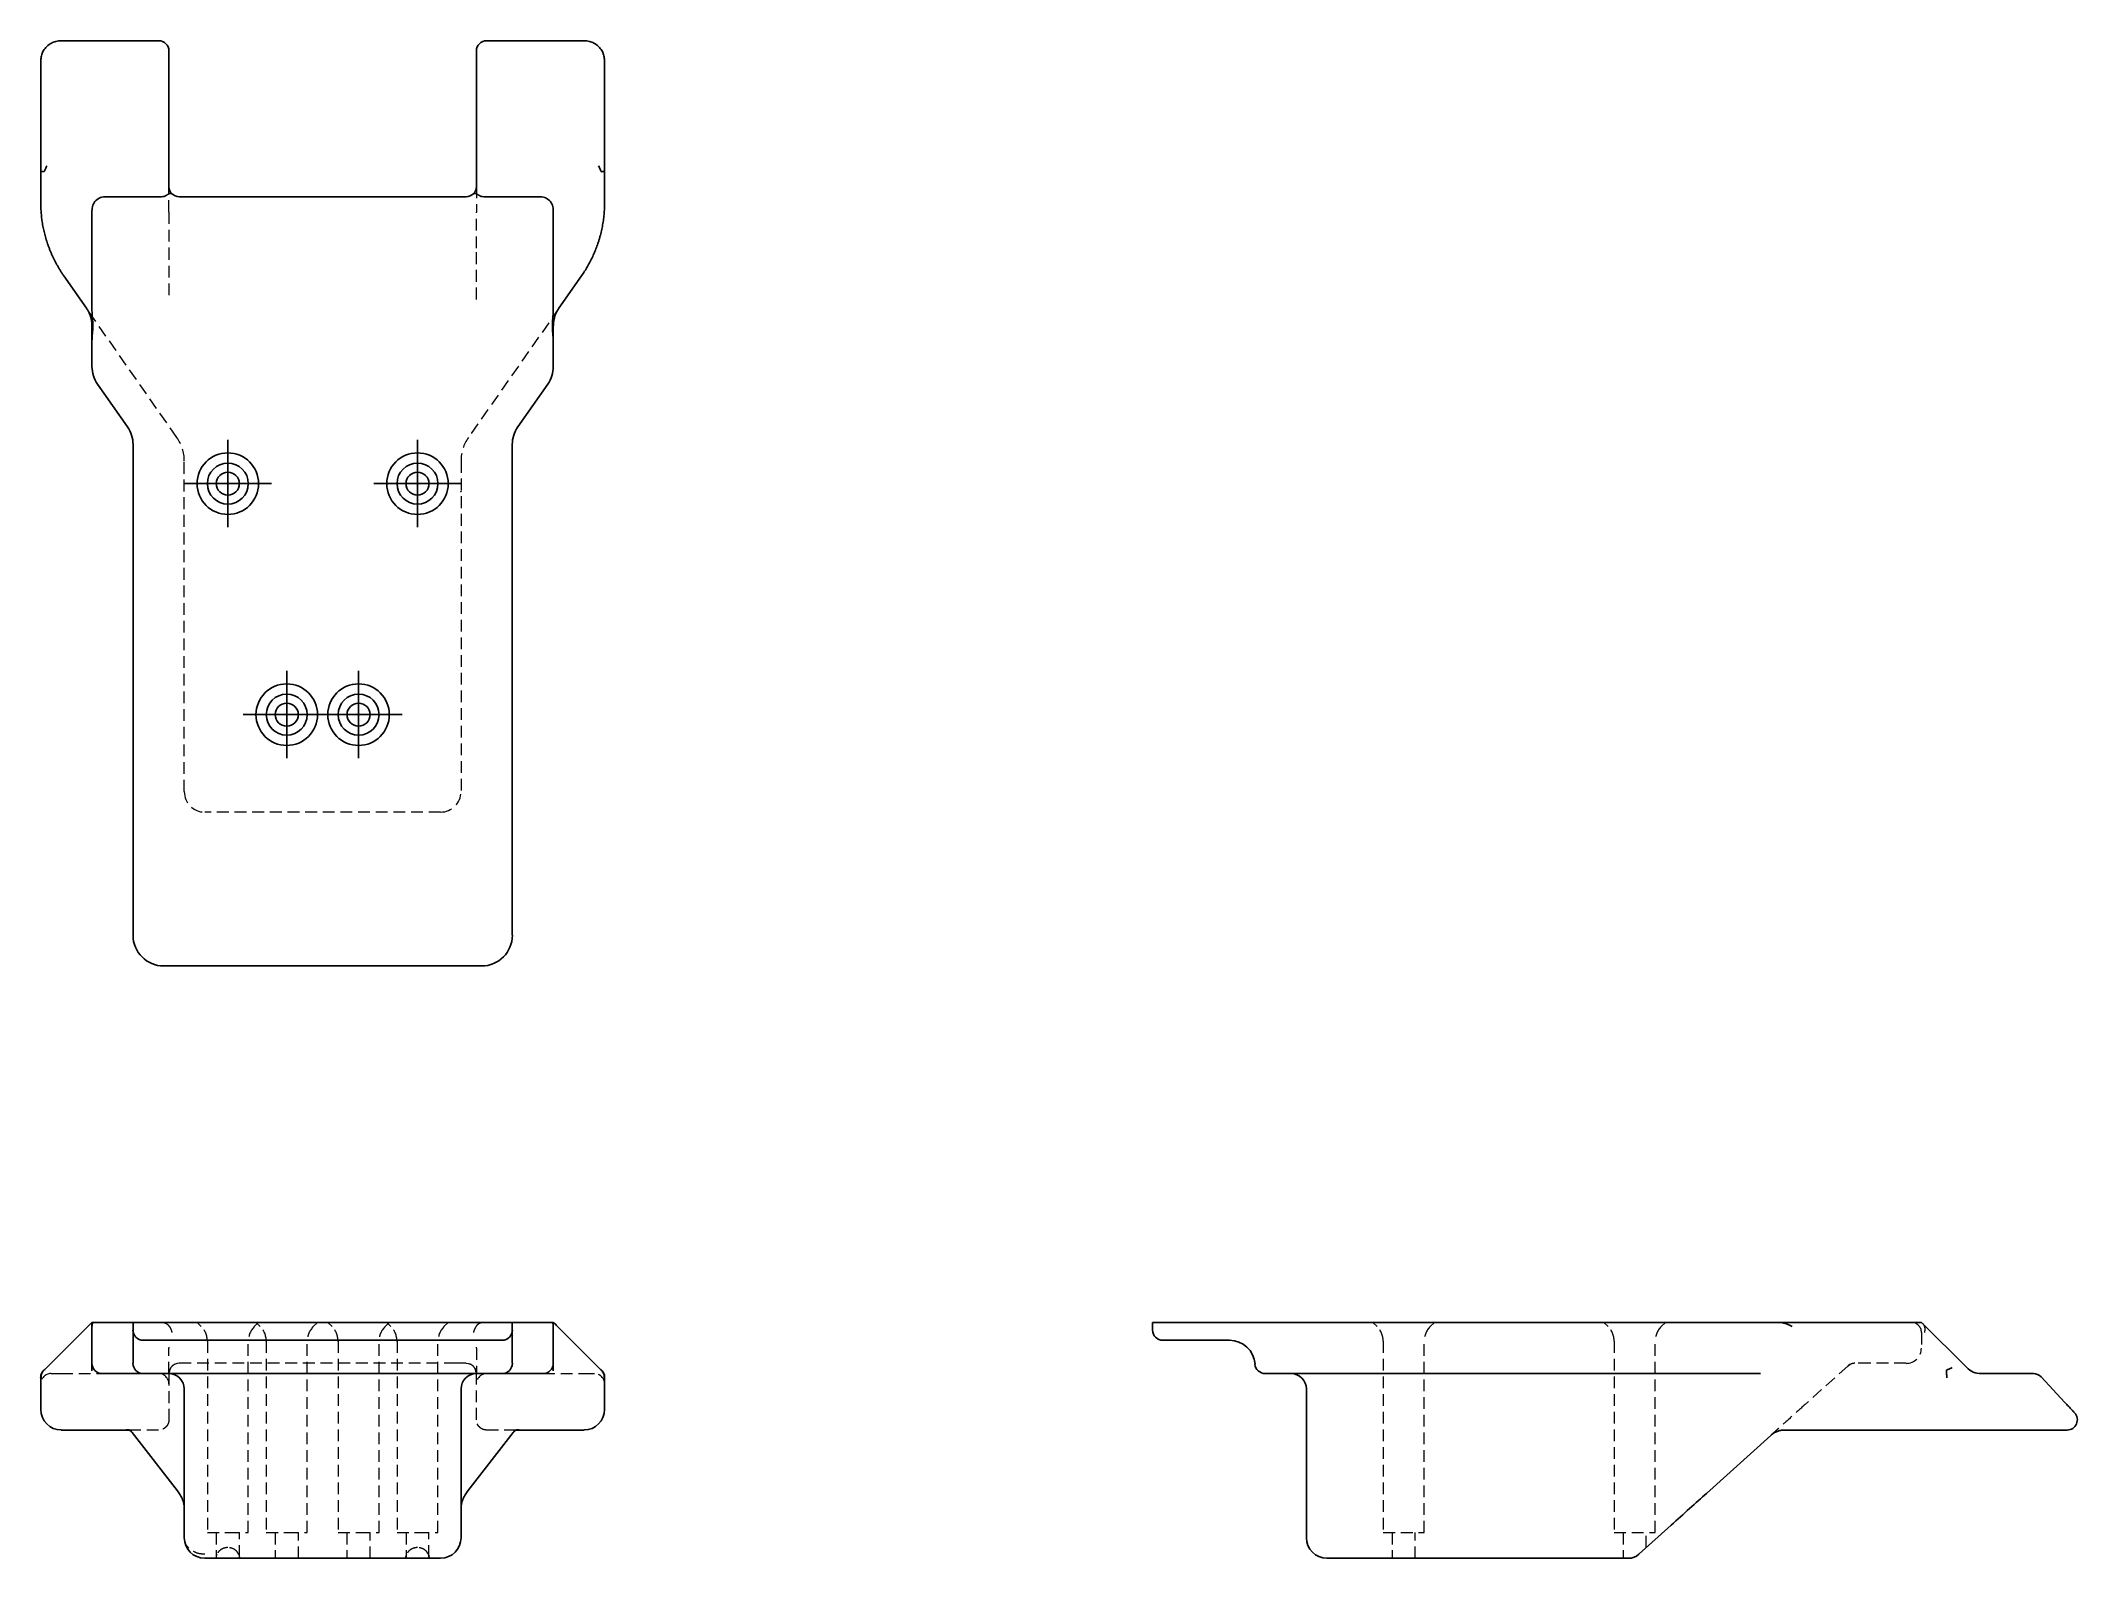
# Model space of a CAD drawing. Header units: millimetres. Extents: x 53 to 273, y 44 to 208.
import ezdxf

# ---------------------------------------------------------------- set-up
doc = ezdxf.new("R2010")
doc.units = ezdxf.units.MM
doc.linetypes.add('HIDDEN', pattern=[1.905, 1.27, -0.635])
doc.layers.add('10', color=7, linetype='Continuous')

# ---------------------------------------------------------------- blocks, each defined once
blk = doc.blocks.new('SW_CENTERMARKSYMBOL_0')
at = {"layer": '10', "color": 0}
for p, q in [((0, 2.5), (0, 4.71)), ((0, 0), (0, 2.5)), ((-2.5, 0), (-4.71, 0)), ((0, 0), (-2.5, 0)), ((0, 0), (0, -2.5)), ((0, 0), (2.5, 0)), ((2.5, 0), (4.71, 0)), ((0, -2.5), (0, -4.71))]:
    blk.add_line(p, q, dxfattribs=at)
blk = doc.blocks.new('SW_CENTERMARKSYMBOL_1')
at = {"layer": '10', "color": 0}
for p, q in [((0, 2.5), (0, 4.71)), ((0, 0), (0, 2.5)), ((-2.5, 0), (-4.71, 0)), ((0, 0), (-2.5, 0)), ((0, 0), (0, -2.5)), ((0, 0), (2.5, 0)), ((2.5, 0), (4.71, 0)), ((0, -2.5), (0, -4.71))]:
    blk.add_line(p, q, dxfattribs=at)
blk = doc.blocks.new('SW_CENTERMARKSYMBOL_2')
at = {"layer": '10', "color": 0}
for p, q in [((0, 2.5), (0, 4.71)), ((0, 0), (0, 2.5)), ((-2.5, 0), (-4.71, 0)), ((0, 0), (-2.5, 0)), ((0, 0), (0, -2.5)), ((0, 0), (2.5, 0)), ((2.5, 0), (4.71, 0)), ((0, -2.5), (0, -4.71))]:
    blk.add_line(p, q, dxfattribs=at)
blk = doc.blocks.new('SW_CENTERMARKSYMBOL_3')
at = {"layer": '10', "color": 0}
for p, q in [((0, 2.5), (0, 4.71)), ((0, 0), (0, 2.5)), ((-2.5, 0), (-4.71, 0)), ((0, 0), (-2.5, 0)), ((0, 0), (0, -2.5)), ((0, 0), (2.5, 0)), ((2.5, 0), (4.71, 0)), ((0, -2.5), (0, -4.71))]:
    blk.add_line(p, q, dxfattribs=at)

msp = doc.modelspace()

# ---------------------------------------------------------------- linework, layer by layer
at = {"color": 7, "linetype": 'Continuous', "lineweight": 25}
for p, q in [((65.73, 207.8), (55.22, 207.8)), ((66.84, 206.7), (66.84, 203.08)), ((100.03, 203.08), (100.03, 206.7)), ((111.65, 207.8), (101.14, 207.8)), ((53.01, 205.66), (53.03, 205.81)), ((53.01, 203.08), (53.01, 205.66)), ((113.84, 205.81), (113.86, 205.66)), ((113.86, 205.66), (113.86, 203.08)), ((53.01, 197.28), (53.01, 203.08)), ((66.84, 203.08), (66.84, 197.43)), ((100.03, 197.43), (100.03, 203.08)), ((113.86, 203.08), (113.86, 197.28)), ((66.84, 197.43), (66.84, 195.09)), ((100.03, 195.09), (100.03, 197.43)), ((53.01, 190.36), (53.01, 193.73)), ((66.84, 195.09), (66.84, 192.09)), ((100.03, 192.09), (100.03, 195.09)), ((113.86, 193.73), (113.86, 190.36)), ((58.54, 189.42), (58.54, 178.71)), ((66.03, 190.98), (60.11, 190.98)), ((67.95, 190.98), (98.93, 190.98)), ((106.77, 190.98), (100.84, 190.98)), ((108.33, 178.71), (108.33, 189.42)), ((57.94, 178.95), (55.51, 182.43)), ((111.36, 182.43), (108.93, 178.95)), ((58.54, 175.39), (58.54, 172.67)), ((108.33, 172.67), (108.33, 175.39)), ((62.37, 166.16), (59.14, 170.76)), ((107.73, 170.76), (104.51, 166.16)), ((62.97, 111.32), (62.97, 164.25)), ((103.9, 164.25), (103.9, 111.32)), ((66.29, 108), (100.59, 108)), ((55.63, 66.65), (58.06, 69.08)), ((58.54, 65.14), (58.54, 69.56)), ((58.54, 69.56), (59.14, 69.56)), ((62.37, 69.56), (59.14, 69.56)), ((62.37, 69.56), (62.97, 69.56)), ((62.97, 68.73), (62.97, 69.56)), ((62.97, 69.56), (66.29, 69.56)), ((62.97, 65.14), (62.97, 68.73)), ((66.29, 69.56), (100.59, 69.56)), ((100.59, 69.56), (103.9, 69.56)), ((103.9, 69.56), (103.9, 68.73)), ((103.9, 69.56), (104.51, 69.56)), ((103.9, 68.73), (103.9, 65.14)), ((107.73, 69.56), (104.51, 69.56)), ((107.73, 69.56), (108.33, 69.56)), ((108.33, 69.56), (108.33, 65.14)), ((108.81, 69.08), (111.24, 66.65)), ((173, 68.73), (173, 69.56)), ((173, 69.56), (176.32, 69.56)), ((229.25, 69.56), (176.32, 69.56)), ((229.25, 69.56), (231.16, 69.56)), ((235.76, 69.56), (231.16, 69.56)), ((235.76, 69.56), (237.67, 69.56)), ((237.67, 69.56), (240.39, 69.56)), ((243.71, 69.56), (254.42, 69.56)), ((255.98, 69.56), (260.87, 64.68)), ((66.29, 67.62), (64.07, 67.62)), ((100.59, 67.62), (66.29, 67.62)), ((102.8, 67.62), (100.59, 67.62)), ((176.32, 67.62), (174.11, 67.62)), ((181.3, 67.62), (176.32, 67.62)), ((60.05, 64.03), (59.65, 64.03)), ((63.27, 64.03), (60.05, 64.03)), ((64.07, 64.03), (63.27, 64.03)), ((102.8, 64.03), (64.07, 64.03)), ((103.6, 64.03), (102.8, 64.03)), ((106.82, 64.03), (103.6, 64.03)), ((107.22, 64.03), (106.82, 64.03)), ((229.25, 64.03), (185.16, 64.03)), ((231.79, 64.03), (229.25, 64.03)), ((236.4, 64.03), (231.79, 64.03)), ((237.67, 64.03), (236.4, 64.03)), ((238.62, 64.03), (237.67, 64.03)), ((262.28, 64.03), (268.08, 64.03)), ((53.01, 60.16), (53.01, 63.57)), ((68.5, 46.33), (68.5, 62.37)), ((98.37, 62.37), (98.37, 46.33)), ((113.86, 60.16), (113.86, 63.57)), ((189.6, 46.33), (189.6, 62.37)), ((268.89, 63.68), (271.47, 60.91)), ((57.32, 57.94), (55.22, 57.94)), ((62.56, 57.94), (57.32, 57.94)), ((62.89, 57.66), (67.76, 51.39)), ((99.11, 51.39), (103.98, 57.66)), ((109.55, 57.94), (104.31, 57.94)), ((111.65, 57.94), (109.55, 57.94)), ((239.73, 57.37), (232.77, 51.1)), ((248.7, 57.94), (241.21, 57.94)), ((255.36, 57.94), (248.7, 57.94)), ((271.7, 57.94), (255.36, 57.94)), ((228.96, 47.68), (225.48, 44.54)), ((96.16, 44.11), (70.71, 44.11)), ((224.37, 44.11), (191.81, 44.11))]:
    msp.add_line(p, q, dxfattribs=at)
at = {"color": 7, "linetype": 'HIDDEN', "lineweight": 18}
for p, q in [((66.84, 189.32), (66.84, 192.09)), ((100.03, 192.09), (100.03, 189.32)), ((66.84, 189.32), (66.84, 185.43)), ((100.03, 185.43), (100.03, 189.32)), ((66.84, 185.43), (66.84, 179.9)), ((100.03, 179.9), (100.03, 185.43)), ((67.7, 165.02), (57.94, 178.95)), ((108.93, 178.95), (99.17, 165.02)), ((68.5, 126.81), (68.5, 162.48)), ((98.37, 162.48), (98.37, 126.81)), ((96.16, 124.6), (70.71, 124.6)), ((69.88, 69.56), (70.34, 69.1)), ((76.06, 69.1), (76.52, 69.56)), ((76.24, 69.56), (76.7, 69.1)), ((82.42, 69.1), (82.88, 69.56)), ((83.99, 69.56), (84.45, 69.1)), ((90.17, 69.1), (90.63, 69.56)), ((90.35, 69.56), (90.81, 69.1)), ((96.53, 69.1), (96.99, 69.56)), ((196.79, 69.56), (197.25, 69.1)), ((202.97, 69.1), (203.43, 69.56)), ((221.71, 69.56), (222.17, 69.1)), ((227.89, 69.1), (228.35, 69.56)), ((255.98, 68.45), (255.98, 66.79)), ((66.84, 66.89), (66.84, 66.79)), ((66.84, 64.03), (66.84, 66.79)), ((70.99, 67.54), (70.99, 46.88)), ((75.41, 46.88), (75.41, 67.54)), ((77.35, 67.54), (77.35, 46.88)), ((81.78, 46.88), (81.78, 67.54)), ((85.1, 67.54), (85.1, 46.88)), ((89.52, 46.88), (89.52, 67.54)), ((91.46, 67.54), (91.46, 46.88)), ((95.88, 46.88), (95.88, 67.54)), ((100.03, 66.79), (100.03, 66.89)), ((100.03, 66.79), (100.03, 64.03)), ((197.9, 67.54), (197.9, 46.88)), ((202.32, 46.88), (202.32, 67.54)), ((222.82, 67.54), (222.82, 46.88)), ((227.25, 46.88), (227.25, 67.54)), ((55.22, 64.03), (59.65, 64.03)), ((66.84, 64.03), (66.84, 59.05)), ((97.82, 65.14), (69.05, 65.14)), ((100.03, 59.05), (100.03, 64.03)), ((107.22, 64.03), (111.65, 64.03)), ((248.04, 64.85), (243.42, 60.69)), ((254.32, 65.14), (250.43, 65.14)), ((65.73, 57.94), (62.56, 57.94)), ((104.31, 57.94), (101.14, 57.94)), ((70.99, 46.88), (73.2, 46.88)), ((71.96, 46.88), (71.96, 44.25)), ((73.2, 46.88), (75.41, 46.88)), ((74.45, 44.26), (74.45, 46.88)), ((77.35, 46.88), (79.56, 46.88)), ((78.32, 46.88), (78.32, 44.11)), ((79.56, 46.88), (81.78, 46.88)), ((80.81, 44.11), (80.81, 46.88)), ((85.1, 46.88), (87.31, 46.88)), ((86.06, 46.88), (86.06, 44.11)), ((87.31, 46.88), (89.52, 46.88)), ((88.55, 44.11), (88.55, 46.88)), ((91.46, 46.88), (93.67, 46.88)), ((92.43, 46.88), (92.43, 44.25)), ((93.67, 46.88), (95.88, 46.88)), ((94.91, 44.26), (94.91, 46.88)), ((197.9, 46.88), (202.32, 46.88)), ((198.86, 46.88), (198.86, 44.11)), ((201.35, 44.11), (201.35, 46.88)), ((222.82, 46.88), (227.25, 46.88)), ((223.79, 46.88), (223.79, 44.11)), ((226.28, 45.26), (226.28, 46.88))]:
    msp.add_line(p, q, dxfattribs=at)
at = {"color": 7, "linetype": 'HIDDEN', "lineweight": 18, "flags": 128}
for points in [[(67.95, 65.14), (67.73, 65.11), (67.53, 65.06)], [(98.93, 65.14), (99.14, 65.11), (99.34, 65.06)]]:
    msp.add_lwpolyline(points, dxfattribs=at)
at = {"color": 7, "linetype": 'Continuous', "lineweight": 25}
for centre, radius in [((73.2, 160.03), 3.32), ((93.67, 160.03), 3.32), ((73.2, 160.03), 2.21), ((73.2, 160.03), 1.24), ((93.67, 160.03), 2.21), ((93.67, 160.03), 1.24), ((79.56, 135.11), 3.32), ((79.56, 135.11), 2.21), ((79.56, 135.11), 1.24), ((87.31, 135.11), 3.32), ((87.31, 135.11), 2.21), ((87.31, 135.11), 1.24)]:
    msp.add_circle(centre, radius, dxfattribs=at)
for centre, radius, start, end in [((65.73, 206.7), 1.11, 0, 90), ((101.14, 206.7), 1.11, 90, 180), ((67.95, 192.09), 1.11, 225, 270), ((98.93, 192.09), 1.11, 270, 315), ((61.86, 172.67), 3.32, 180, 215), ((105.01, 172.67), 3.32, 325, 0), ((59.65, 164.25), 3.32, 0, 35), ((107.22, 164.25), 3.32, 145, 180), ((66.29, 111.32), 3.32, 180, 270), ((100.59, 111.32), 3.32, 270, 0), ((64.07, 68.73), 1.11, 180, 270), ((102.8, 68.73), 1.11, 270, 0), ((174.11, 68.73), 1.11, 180, 270), ((181.3, 64.86), 2.77, 4.096, 90), ((54.11, 63.57), 1.11, 166.0638, 180), ((54.11, 63.57), 1.11, 135, 152.4843), ((59.65, 65.14), 1.11, 180, 270), ((64.07, 65.14), 1.11, 180, 270), ((66.84, 62.37), 1.66, 0, 90), ((100.03, 62.37), 1.66, 90, 180), ((102.8, 65.14), 1.11, 270, 0), ((107.22, 65.14), 1.11, 270, 0), ((112.76, 63.57), 1.11, 27.5157, 45), ((112.76, 63.57), 1.11, 0, 13.9362), ((185.16, 65.14), 1.11, 184.096, 270), ((187.94, 62.37), 1.66, 0, 90), ((262.43, 66.24), 2.21, 225, 270), ((268.08, 62.92), 1.11, 43, 90), ((55.22, 60.16), 2.21, 180, 270), ((111.65, 60.16), 2.21, 270, 0), ((271.7, 59.05), 1.11, 270, 43), ((70.71, 46.33), 2.21, 180, 270), ((96.16, 46.33), 2.21, 270, 0), ((191.81, 46.33), 2.21, 180, 270), ((224.37, 45.77), 1.66, 270, 312)]:
    msp.add_arc(centre, radius, start, end, dxfattribs=at)
at = {"color": 7, "linetype": 'HIDDEN', "lineweight": 18}
for centre, radius, start, end in [((64.07, 162.48), 4.43, 0, 35), ((102.8, 162.48), 4.43, 145, 180), ((70.71, 126.81), 2.21, 180, 270), ((96.16, 126.81), 2.21, 270, 0), ((59.65, 69.1), 1.11, 155.5302, 180), ((68.78, 67.54), 2.21, 0, 45), ((77.63, 67.54), 2.21, 135, 180), ((75.14, 67.54), 2.21, 0, 45), ((83.99, 67.54), 2.21, 135, 180), ((82.88, 67.54), 2.21, 0, 45), ((91.73, 67.54), 2.21, 135, 180), ((89.24, 67.54), 2.21, 0, 45), ((98.1, 67.54), 2.21, 135, 180), ((107.22, 69.1), 1.11, 0, 24.4698), ((195.68, 67.54), 2.21, 0, 45), ((204.53, 67.54), 2.21, 135, 180), ((220.61, 67.54), 2.21, 0, 45), ((229.46, 67.54), 2.21, 135, 180), ((254.88, 68.45), 1.11, 0, 90), ((254.32, 66.79), 1.66, 270, 0), ((54.11, 62.92), 1.11, 90, 180), ((65.73, 62.92), 1.11, 0, 90), ((67.95, 64.03), 1.11, 151.1251, 174.0459), ((98.93, 64.03), 1.11, 0, 28.8749), ((101.14, 62.92), 1.11, 90, 180), ((112.76, 62.92), 1.11, 0, 90), ((248.78, 64.03), 1.11, 116.6401, 132), ((248.78, 64.03), 1.11, 90, 108.763)]:
    msp.add_arc(centre, radius, start, end, dxfattribs=at)
at = {"color": 7, "linetype": 'Continuous', "lineweight": 25}
for points, knots in [([(55.22, 207.8), (55.02, 207.79), (54.66, 207.76), (54.11, 207.54), (53.66, 207.22), (53.3, 206.77), (53.08, 206.28), (53.04, 205.98), (53.03, 205.81)], [0, 0, 0, 0, 0.1653195, 0.3036643, 0.4920278, 0.6660099, 0.8133705, 1, 1, 1, 1]), ([(113.84, 205.81), (113.83, 205.98), (113.79, 206.28), (113.57, 206.77), (113.21, 207.22), (112.76, 207.54), (112.21, 207.76), (111.85, 207.79), (111.65, 207.8)], [0, 0, 0, 0, 0.18663, 0.33399, 0.507972, 0.696336, 0.834681, 1, 1, 1, 1]), ([(53.01, 193.73), (53.01, 193.88), (53.01, 194.03), (53.01, 194.34), (53.01, 194.49), (53.01, 194.8), (53.01, 194.95), (53.01, 195.24), (53.01, 195.38), (53.01, 195.66), (53.01, 195.8), (53.01, 196.09), (53.01, 196.23), (53.01, 196.67), (53.01, 196.97), (53.01, 197.28)], [0, 0, 0, 0, 0.125, 0.125, 0.25, 0.25, 0.375, 0.375, 0.5, 0.5, 0.625, 0.625, 0.75, 0.75, 1, 1, 1, 1]), ([(113.86, 197.28), (113.86, 196.98), (113.86, 196.68), (113.86, 196.24), (113.86, 196.1), (113.86, 195.81), (113.86, 195.67), (113.86, 195.39), (113.86, 195.25), (113.86, 194.96), (113.86, 194.81), (113.86, 194.51), (113.86, 194.35), (113.86, 194.04), (113.86, 193.88), (113.86, 193.73)], [0, 0, 0, 0, 0.25, 0.25, 0.375, 0.375, 0.5, 0.5, 0.625, 0.625, 0.75, 0.75, 0.875, 0.875, 1, 1, 1, 1]), ([(53.01, 193.73), (53.01, 193.72), (53.01, 193.72), (53.02, 193.71), (53.04, 193.71), (53.07, 193.7), (53.1, 193.7), (53.16, 193.69), (53.24, 193.69), (53.3, 193.68), (53.33, 193.68)], [0, 0, 0, 0, 0.120966, 0.232238, 0.33294, 0.422448, 0.500345, 0.674835, 0.841785, 1, 1, 1, 1]), ([(53.45, 193.83), (53.44, 193.79), (53.43, 193.76), (53.39, 193.7), (53.36, 193.68), (53.33, 193.68)], [0, 0, 0, 0, 0.5, 0.5, 1, 1, 1, 1]), ([(53.66, 194.3), (53.63, 194.25), (53.58, 194.15), (53.52, 194), (53.47, 193.89), (53.45, 193.83)], [0, 0, 0, 0, 0.327325, 0.660434, 1, 1, 1, 1]), ([(113.42, 193.83), (113.39, 193.91), (113.32, 194.08), (113.25, 194.23), (113.21, 194.3)], [0, 0, 0, 0, 0.506889, 1, 1, 1, 1]), ([(113.54, 193.68), (113.51, 193.68), (113.48, 193.7), (113.45, 193.76), (113.43, 193.79), (113.42, 193.83)], [0, 0, 0, 0, 0.5, 0.5, 1, 1, 1, 1]), ([(113.86, 193.73), (113.86, 193.72), (113.86, 193.72), (113.85, 193.71), (113.82, 193.71), (113.79, 193.7), (113.76, 193.7), (113.72, 193.69), (113.68, 193.69), (113.63, 193.69), (113.59, 193.68), (113.55, 193.68), (113.54, 193.68)], [0, 0, 0, 0, 0.122352, 0.239738, 0.352156, 0.459607, 0.56209, 0.659607, 0.752156, 0.839737, 0.922352, 1, 1, 1, 1]), ([(66.58, 191.13), (66.61, 191.14), (66.66, 191.18), (66.72, 191.22), (66.8, 191.26), (66.88, 191.3), (66.96, 191.33), (67.02, 191.34), (67.08, 191.34), (67.13, 191.33), (67.15, 191.32), (67.16, 191.31)], [0, 0, 0, 0, 0.085421, 0.168689, 0.249545, 0.375166, 0.49954, 0.621992, 0.749732, 0.86438, 1, 1, 1, 1]), ([(66.84, 192.09), (66.84, 192.06), (66.84, 192.01), (66.85, 191.94), (66.86, 191.86), (66.88, 191.77), (66.93, 191.65), (66.99, 191.53), (67.06, 191.41), (67.13, 191.34), (67.16, 191.31)], [0, 0, 0, 0, 0.109206, 0.198276, 0.267208, 0.408036, 0.531365, 0.707719, 0.863853, 1, 1, 1, 1]), ([(99.71, 191.31), (99.73, 191.33), (99.77, 191.37), (99.82, 191.43), (99.87, 191.51), (99.91, 191.58), (99.95, 191.67), (99.99, 191.77), (100.01, 191.87), (100.03, 191.98), (100.03, 192.05), (100.03, 192.09)], [0, 0, 0, 0, 0.079314, 0.165782, 0.259468, 0.360421, 0.468682, 0.591989, 0.732822, 0.843751, 1, 1, 1, 1]), ([(100.29, 191.13), (100.26, 191.14), (100.22, 191.18), (100.15, 191.22), (100.07, 191.26), (99.99, 191.3), (99.92, 191.33), (99.85, 191.34), (99.79, 191.34), (99.74, 191.33), (99.72, 191.32), (99.71, 191.31)], [0, 0, 0, 0, 0.086211, 0.169377, 0.249558, 0.375501, 0.499552, 0.621449, 0.749734, 0.860058, 1, 1, 1, 1]), ([(55.51, 182.43), (55.45, 182.52), (55.32, 182.7), (55.14, 182.98), (54.97, 183.26), (54.8, 183.54), (54.65, 183.83), (54.49, 184.12), (54.35, 184.41), (54.22, 184.7), (54.09, 185), (53.97, 185.3), (53.85, 185.6), (53.75, 185.9), (53.62, 186.29), (53.47, 186.78), (53.33, 187.37), (53.21, 187.96), (53.12, 188.56), (53.06, 189.16), (53.02, 189.76), (53.01, 190.16), (53.01, 190.36)], [0, 0, 0, 0, 0.0423443, 0.0842143, 0.125619, 0.166568, 0.2070714, 0.2471392, 0.286782, 0.3260106, 0.3648365, 0.4032711, 0.4413263, 0.4790146, 0.5163485, 0.5872686, 0.6574117, 0.7268761, 0.7957625, 0.8641746, 0.9322179, 1, 1, 1, 1]), ([(60.11, 190.98), (59.88, 190.98), (59.66, 190.95), (59.27, 190.81), (59.1, 190.7), (58.82, 190.42), (58.71, 190.25), (58.57, 189.86), (58.54, 189.64), (58.54, 189.42)], [0, 0, 0, 0, 0.25, 0.25, 0.5, 0.5, 0.75, 0.75, 1, 1, 1, 1]), ([(66.03, 190.98), (66.13, 190.98), (66.23, 190.99), (66.42, 191.04), (66.51, 191.08), (66.58, 191.13)], [0, 0, 0, 0, 0.5, 0.5, 1, 1, 1, 1]), ([(108.33, 189.42), (108.33, 189.64), (108.3, 189.86), (108.16, 190.25), (108.05, 190.42), (107.77, 190.7), (107.6, 190.81), (107.21, 190.95), (106.99, 190.98), (106.77, 190.98)], [0, 0, 0, 0, 0.25, 0.25, 0.5, 0.5, 0.75, 0.75, 1, 1, 1, 1]), ([(113.86, 190.36), (113.86, 190.25), (113.86, 190.04), (113.85, 189.71), (113.83, 189.39), (113.8, 189.07), (113.77, 188.75), (113.73, 188.42), (113.68, 188.1), (113.62, 187.78), (113.56, 187.46), (113.49, 187.14), (113.41, 186.83), (113.32, 186.51), (113.2, 186.11), (113.04, 185.64), (112.82, 185.08), (112.58, 184.53), (112.31, 183.99), (112.02, 183.46), (111.71, 182.93), (111.48, 182.6), (111.36, 182.43)], [0, 0, 0, 0, 0.036475, 0.073011, 0.109625, 0.146335, 0.183156, 0.220106, 0.257201, 0.294456, 0.331888, 0.369513, 0.407345, 0.445401, 0.483695, 0.553303, 0.624171, 0.696377, 0.769995, 0.845095, 0.921743, 1, 1, 1, 1]), ([(58.54, 177.05), (58.54, 177.1), (58.54, 177.2), (58.53, 177.34), (58.51, 177.48), (58.49, 177.63), (58.46, 177.77), (58.43, 177.91), (58.37, 178.11), (58.27, 178.37), (58.12, 178.68), (58, 178.86), (57.94, 178.95)], [0, 0, 0, 0, 0.064849, 0.130062, 0.195854, 0.262434, 0.330004, 0.398755, 0.468872, 0.633893, 0.810456, 1, 1, 1, 1]), ([(58.54, 178.71), (58.54, 178.44), (58.57, 178.16), (58.62, 177.61), (58.64, 177.33), (58.64, 177.05)], [0, 0, 0, 0, 0.5, 0.5, 1, 1, 1, 1]), ([(108.23, 177.05), (108.23, 177.33), (108.25, 177.61), (108.3, 178.16), (108.33, 178.43), (108.33, 178.71)], [0, 0, 0, 0, 0.5, 0.5, 1, 1, 1, 1]), ([(108.93, 178.95), (108.9, 178.91), (108.85, 178.83), (108.77, 178.71), (108.7, 178.58), (108.64, 178.45), (108.58, 178.32), (108.53, 178.19), (108.47, 178.02), (108.41, 177.81), (108.37, 177.56), (108.34, 177.3), (108.33, 177.13), (108.33, 177.05)], [0, 0, 0, 0, 0.082928, 0.163343, 0.241341, 0.317024, 0.390504, 0.461906, 0.531364, 0.653104, 0.771085, 0.886346, 1, 1, 1, 1]), ([(58.64, 177.05), (58.64, 176.77), (58.62, 176.5), (58.57, 175.94), (58.54, 175.67), (58.54, 175.39)], [0, 0, 0, 0, 0.5, 0.5, 1, 1, 1, 1]), ([(58.54, 175.39), (58.54, 175.45), (58.54, 175.56), (58.54, 175.73), (58.54, 175.91), (58.54, 176.08), (58.54, 176.28), (58.54, 176.52), (58.54, 176.79), (58.54, 176.96), (58.54, 177.05)], [0, 0, 0, 0, 0.0995309, 0.1988377, 0.298217, 0.3979646, 0.4983731, 0.6623644, 0.8291806, 1, 1, 1, 1]), ([(108.33, 175.39), (108.33, 175.67), (108.3, 175.94), (108.25, 176.5), (108.23, 176.77), (108.23, 177.05)], [0, 0, 0, 0, 0.5, 0.5, 1, 1, 1, 1]), ([(108.33, 177.05), (108.33, 177), (108.33, 176.9), (108.33, 176.74), (108.33, 176.58), (108.33, 176.41), (108.33, 176.21), (108.33, 175.97), (108.33, 175.68), (108.33, 175.49), (108.33, 175.39)], [0, 0, 0, 0, 0.1027955, 0.2040193, 0.3039145, 0.4027337, 0.5007384, 0.6679316, 0.8338928, 1, 1, 1, 1]), ([(240.39, 69.56), (240.67, 69.56), (240.94, 69.56), (241.5, 69.56), (241.77, 69.56), (242.05, 69.56)], [0, 0, 0, 0, 0.5, 0.5, 1, 1, 1, 1]), ([(242.05, 69.1), (242, 69.13), (241.9, 69.19), (241.74, 69.27), (241.58, 69.33), (241.41, 69.39), (241.21, 69.46), (240.97, 69.51), (240.68, 69.55), (240.49, 69.56), (240.39, 69.56)], [0, 0, 0, 0, 0.1027955, 0.2040193, 0.3039145, 0.4027337, 0.5007384, 0.6679316, 0.8338928, 1, 1, 1, 1]), ([(242.05, 69.56), (242.33, 69.56), (242.61, 69.56), (243.16, 69.56), (243.43, 69.56), (243.71, 69.56)], [0, 0, 0, 0, 0.5, 0.5, 1, 1, 1, 1]), ([(254.42, 69.56), (254.64, 69.56), (254.86, 69.56), (255.25, 69.56), (255.42, 69.56), (255.7, 69.56), (255.81, 69.56), (255.95, 69.56), (255.98, 69.56), (255.98, 69.56)], [0, 0, 0, 0, 0.25, 0.25, 0.5, 0.5, 0.75, 0.75, 1, 1, 1, 1]), ([(53.33, 64.35), (53.33, 64.35), (53.38, 64.4), (53.58, 64.6), (53.72, 64.75), (54.12, 65.14), (54.36, 65.38), (54.94, 65.96), (55.27, 66.29), (55.63, 66.65)], [0, 0, 0, 0, 0.25, 0.25, 0.5, 0.5, 0.75, 0.75, 1, 1, 1, 1]), ([(111.24, 66.65), (111.6, 66.29), (111.93, 65.96), (112.51, 65.38), (112.75, 65.14), (113.15, 64.75), (113.29, 64.6), (113.49, 64.4), (113.54, 64.35), (113.54, 64.35)], [0, 0, 0, 0, 0.25, 0.25, 0.5, 0.5, 0.75, 0.75, 1, 1, 1, 1]), ([(53.45, 64.49), (53.38, 64.43), (53.25, 64.32), (53.12, 64.1), (53.02, 63.85), (53.01, 63.67), (53.01, 63.59)], [0, 0, 0, 0, 0.246635, 0.499362, 0.752441, 1, 1, 1, 1]), ([(53.2, 64.19), (53.14, 64.09), (53.04, 63.9), (53.04, 63.7), (53.05, 63.61)], [0, 0, 0, 0, 0.495006, 1, 1, 1, 1]), ([(58.54, 64.32), (58.54, 64.57), (58.54, 64.78), (58.54, 65.06), (58.54, 65.14), (58.54, 65.14)], [0, 0, 0, 0, 0.5, 0.5, 1, 1, 1, 1]), ([(108.33, 65.14), (108.33, 65.14), (108.33, 65.06), (108.33, 64.78), (108.33, 64.57), (108.33, 64.32)], [0, 0, 0, 0, 0.5, 0.5, 1, 1, 1, 1]), ([(113.86, 63.59), (113.86, 63.67), (113.85, 63.85), (113.76, 64.1), (113.62, 64.32), (113.49, 64.43), (113.42, 64.49)], [0, 0, 0, 0, 0.247647, 0.500683, 0.753334, 1, 1, 1, 1]), ([(113.82, 63.61), (113.83, 63.7), (113.84, 63.9), (113.73, 64.09), (113.68, 64.19)], [0, 0, 0, 0, 0.504994, 1, 1, 1, 1]), ([(258.68, 64.35), (258.68, 64.38), (258.7, 64.41), (258.76, 64.45), (258.79, 64.46), (258.83, 64.47)], [0, 0, 0, 0, 0.5, 0.5, 1, 1, 1, 1]), ([(258.73, 63.57), (258.72, 63.61), (258.72, 63.68), (258.71, 63.78), (258.71, 63.87), (258.7, 63.96), (258.7, 64.04), (258.69, 64.12), (258.69, 64.19), (258.69, 64.25), (258.68, 64.3), (258.68, 64.34), (258.68, 64.35)], [0, 0, 0, 0, 0.122352, 0.239738, 0.352156, 0.459607, 0.56209, 0.659607, 0.752156, 0.839737, 0.922352, 1, 1, 1, 1]), ([(258.83, 64.47), (258.91, 64.51), (259.08, 64.57), (259.23, 64.64), (259.3, 64.68)], [0, 0, 0, 0, 0.506889, 1, 1, 1, 1]), ([(113.86, 63.57), (113.86, 63.57), (113.86, 63.57), (113.82, 63.61), (113.82, 63.61)], [0, 0, 0, 0, 0.994379, 1, 1, 1, 1]), ([(271.47, 60.91), (271.59, 60.78), (271.73, 60.64), (271.98, 60.37), (272.1, 60.24), (272.3, 60.02), (272.38, 59.94), (272.48, 59.83), (272.5, 59.8), (272.5, 59.8)], [0, 0, 0, 0, 0.25, 0.25, 0.5, 0.5, 0.75, 0.75, 1, 1, 1, 1]), ([(62.23, 57.98), (62.34, 57.98), (62.55, 57.98), (62.73, 57.85), (62.83, 57.73), (62.88, 57.67)], [0, 0, 0, 0, 0.346163, 0.680514, 1, 1, 1, 1]), ([(103.99, 57.67), (104.04, 57.73), (104.14, 57.85), (104.33, 57.98), (104.53, 57.98), (104.64, 57.98)], [0, 0, 0, 0, 0.3194859, 0.6538372, 1, 1, 1, 1]), ([(241.21, 57.94), (241.17, 57.94), (241.09, 57.94), (240.98, 57.93), (240.89, 57.92), (240.77, 57.9), (240.61, 57.86), (240.42, 57.8), (240.23, 57.72), (240.05, 57.62), (239.89, 57.51), (239.78, 57.42), (239.73, 57.37)], [0, 0, 0, 0, 0.081969, 0.152903, 0.212801, 0.261664, 0.400008, 0.521947, 0.65201, 0.770862, 0.889911, 1, 1, 1, 1]), ([(67.76, 51.4), (67.87, 51.24), (68.1, 50.92), (68.35, 50.42), (68.44, 50), (68.49, 49.78)], [0, 0, 0, 0, 0.291438, 0.626596, 1, 1, 1, 1]), ([(98.39, 49.78), (98.43, 50), (98.53, 50.42), (98.77, 50.92), (99, 51.24), (99.11, 51.4)], [0, 0, 0, 0, 0.373404, 0.708562, 1, 1, 1, 1]), ([(232.77, 51.1), (232.22, 50.61), (231.61, 50.06), (230.31, 48.89), (229.63, 48.28), (228.96, 47.68)], [0, 0, 0, 0, 0.5, 0.5, 1, 1, 1, 1])]:
    msp.add_open_spline(points, degree=3, knots=knots, dxfattribs=at)
for points in [[(100.29, 191.13), (100.43, 191.03), (100.64, 190.98), (100.84, 190.98)], [(58.06, 69.08), (58.25, 69.28), (58.42, 69.44), (58.54, 69.56)], [(108.33, 69.56), (108.46, 69.44), (108.62, 69.28), (108.81, 69.08)]]:
    msp.add_open_spline(points, degree=3, dxfattribs=at)
at = {"color": 7, "linetype": 'HIDDEN', "lineweight": 18}
for points, knots in [([(98.32, 159.2), (98.33, 159.2), (98.34, 159.19), (98.36, 159.18), (98.37, 159.17), (98.37, 159.16), (98.37, 159.15)], [0, 0, 0, 0, 0.223417, 0.464557, 0.723418, 1, 1, 1, 1]), ([(66.03, 69.56), (66.13, 69.56), (66.23, 69.55), (66.42, 69.5), (66.51, 69.47), (66.58, 69.42)], [0, 0, 0, 0, 0.5, 0.5, 1, 1, 1, 1]), ([(66.58, 69.42), (66.61, 69.4), (66.66, 69.36), (66.72, 69.3), (66.8, 69.23), (66.88, 69.13), (66.96, 69.01), (67.02, 68.88), (67.08, 68.74), (67.13, 68.6), (67.15, 68.51), (67.16, 68.45)], [0, 0, 0, 0, 0.085421, 0.168689, 0.249545, 0.375166, 0.49954, 0.621992, 0.749732, 0.86438, 1, 1, 1, 1]), ([(100.29, 69.42), (100.26, 69.4), (100.22, 69.36), (100.15, 69.3), (100.07, 69.23), (99.99, 69.13), (99.92, 69.01), (99.85, 68.88), (99.79, 68.75), (99.74, 68.6), (99.72, 68.51), (99.71, 68.45)], [0, 0, 0, 0, 0.086211, 0.169377, 0.249558, 0.375501, 0.499552, 0.621449, 0.749734, 0.860058, 1, 1, 1, 1]), ([(256.13, 69.42), (256.14, 69.4), (256.18, 69.36), (256.22, 69.3), (256.26, 69.23), (256.3, 69.13), (256.33, 69.01), (256.34, 68.88), (256.34, 68.75), (256.33, 68.6), (256.32, 68.51), (256.31, 68.45)], [0, 0, 0, 0, 0.086211, 0.169377, 0.249558, 0.375501, 0.499552, 0.621449, 0.749734, 0.860058, 1, 1, 1, 1]), ([(66.84, 64.03), (66.84, 64.07), (66.84, 64.12), (66.88, 64.17), (66.89, 64.19)], [0, 0, 0, 0, 0.6907, 1, 1, 1, 1]), ([(67.54, 65.06), (67.44, 65.01), (67.25, 64.92), (67.05, 64.69), (66.92, 64.44), (66.89, 64.27), (66.88, 64.19)], [0, 0, 0, 0, 0.270041, 0.532943, 0.778257, 1, 1, 1, 1]), ([(69.05, 65.14), (68.92, 65.14), (68.78, 65.14), (68.51, 65.14), (68.38, 65.14), (68.16, 65.14), (68.08, 65.14), (67.97, 65.14), (67.95, 65.14), (67.95, 65.14)], [0, 0, 0, 0, 0.25, 0.25, 0.5, 0.5, 0.75, 0.75, 1, 1, 1, 1]), ([(98.93, 65.14), (98.93, 65.14), (98.9, 65.14), (98.79, 65.14), (98.71, 65.14), (98.49, 65.14), (98.36, 65.14), (98.09, 65.14), (97.95, 65.14), (97.82, 65.14)], [0, 0, 0, 0, 0.25, 0.25, 0.5, 0.5, 0.75, 0.75, 1, 1, 1, 1]), ([(99.99, 64.19), (99.98, 64.27), (99.95, 64.44), (99.82, 64.69), (99.62, 64.92), (99.43, 65.01), (99.33, 65.06)], [0, 0, 0, 0, 0.221743, 0.467057, 0.729959, 1, 1, 1, 1]), ([(248.04, 64.85), (248.04, 64.85), (248.04, 64.85), (248.08, 64.84), (248.08, 64.83)], [0, 0, 0, 0, 0.955768, 1, 1, 1, 1]), ([(248.58, 65.12), (248.48, 65.09), (248.27, 65.03), (248.15, 64.9), (248.08, 64.84)], [0, 0, 0, 0, 0.479124, 1, 1, 1, 1]), ([(250.43, 65.14), (250.23, 65.14), (250.02, 65.14), (249.62, 65.14), (249.42, 65.14), (249.1, 65.14), (248.97, 65.14), (248.81, 65.14), (248.78, 65.14), (248.78, 65.14)], [0, 0, 0, 0, 0.25, 0.25, 0.5, 0.5, 0.75, 0.75, 1, 1, 1, 1]), ([(243.42, 60.69), (242.98, 60.3), (242.52, 59.88), (241.61, 59.06), (241.17, 58.67), (240.63, 58.19), (240.47, 58.04), (240.2, 57.79), (240.08, 57.69), (239.81, 57.45), (239.73, 57.37), (239.73, 57.37)], [0, 0, 0, 0, 0.25, 0.25, 0.5, 0.5, 0.625, 0.625, 0.75, 0.75, 1, 1, 1, 1]), ([(66.84, 59.05), (66.84, 59.02), (66.84, 58.97), (66.83, 58.91), (66.81, 58.8), (66.78, 58.68), (66.72, 58.54), (66.66, 58.44), (66.59, 58.35), (66.5, 58.25), (66.36, 58.13), (66.19, 58.04), (66.05, 57.99), (65.95, 57.96), (65.84, 57.95), (65.77, 57.94), (65.73, 57.94)], [0, 0, 0, 0, 0.068296, 0.123992, 0.167086, 0.338505, 0.426267, 0.504741, 0.58445, 0.655488, 0.78319, 0.879345, 0.916197, 0.947718, 0.975068, 1, 1, 1, 1]), ([(101.14, 57.94), (101.12, 57.94), (101.09, 57.94), (101.03, 57.95), (100.98, 57.95), (100.93, 57.96), (100.88, 57.97), (100.83, 57.99), (100.78, 58), (100.66, 58.05), (100.51, 58.13), (100.37, 58.25), (100.28, 58.35), (100.21, 58.44), (100.15, 58.54), (100.09, 58.68), (100.06, 58.81), (100.04, 58.94), (100.03, 59.01), (100.03, 59.05)], [0, 0, 0, 0, 0.012336, 0.025005, 0.038284, 0.052411, 0.067584, 0.083966, 0.101684, 0.120839, 0.21697, 0.344649, 0.415668, 0.495365, 0.573818, 0.661568, 0.832952, 0.902299, 1, 1, 1, 1]), ([(70.71, 44.54), (70.43, 44.56), (70, 44.6), (69.55, 44.8), (69.31, 44.94), (69.09, 45.1), (68.92, 45.27), (68.79, 45.43), (68.72, 45.55), (68.64, 45.68), (68.61, 45.78), (68.59, 45.84)], [0, 0, 0, 0, 0.29394, 0.447925, 0.526621, 0.606397, 0.756454, 0.810234, 0.86586, 0.923333, 1, 1, 1, 1]), ([(72.15, 44.11), (72.09, 44.11), (72.05, 44.12), (71.98, 44.15), (71.97, 44.18), (71.95, 44.29), (71.98, 44.4), (72.04, 44.54)], [0, 0, 0, 0, 0.25, 0.25, 0.5, 0.5, 1, 1, 1, 1]), ([(73.2, 45.26), (73.08, 45.26), (72.96, 45.25), (72.72, 45.18), (72.6, 45.13), (72.39, 45), (72.29, 44.92), (72.14, 44.74), (72.08, 44.64), (72.04, 44.54)], [0, 0, 0, 0, 0.25, 0.25, 0.5, 0.5, 0.75, 0.75, 1, 1, 1, 1]), ([(74.36, 44.54), (74.32, 44.64), (74.26, 44.74), (74.11, 44.92), (74.01, 45), (73.8, 45.13), (73.68, 45.18), (73.44, 45.25), (73.32, 45.26), (73.2, 45.26)], [0, 0, 0, 0, 0.25, 0.25, 0.5, 0.5, 0.75, 0.75, 1, 1, 1, 1]), ([(74.36, 44.54), (74.39, 44.47), (74.42, 44.41), (74.44, 44.3), (74.45, 44.25), (74.44, 44.18), (74.42, 44.15), (74.35, 44.12), (74.31, 44.11), (74.25, 44.11)], [0, 0, 0, 0, 0.25, 0.25, 0.5, 0.5, 0.75, 0.75, 1, 1, 1, 1]), ([(92.62, 44.11), (92.56, 44.11), (92.52, 44.12), (92.45, 44.15), (92.44, 44.18), (92.41, 44.29), (92.45, 44.4), (92.51, 44.54)], [0, 0, 0, 0, 0.25, 0.25, 0.5, 0.5, 1, 1, 1, 1]), ([(93.67, 45.26), (93.55, 45.26), (93.43, 45.25), (93.19, 45.18), (93.07, 45.13), (92.86, 45), (92.76, 44.92), (92.61, 44.74), (92.55, 44.64), (92.51, 44.54)], [0, 0, 0, 0, 0.25, 0.25, 0.5, 0.5, 0.75, 0.75, 1, 1, 1, 1]), ([(94.83, 44.54), (94.79, 44.64), (94.73, 44.74), (94.58, 44.92), (94.48, 45), (94.27, 45.13), (94.15, 45.18), (93.91, 45.25), (93.79, 45.26), (93.67, 45.26)], [0, 0, 0, 0, 0.25, 0.25, 0.5, 0.5, 0.75, 0.75, 1, 1, 1, 1]), ([(94.83, 44.54), (94.86, 44.47), (94.89, 44.41), (94.91, 44.3), (94.92, 44.25), (94.91, 44.18), (94.89, 44.15), (94.82, 44.12), (94.78, 44.11), (94.72, 44.11)], [0, 0, 0, 0, 0.25, 0.25, 0.5, 0.5, 0.75, 0.75, 1, 1, 1, 1])]:
    msp.add_open_spline(points, degree=3, knots=knots, dxfattribs=at)
for points in [[(100.29, 69.42), (100.43, 69.52), (100.64, 69.56), (100.84, 69.56)], [(54.11, 64.03), (54.45, 64.03), (54.82, 64.03), (55.22, 64.03)], [(111.65, 64.03), (112.05, 64.03), (112.42, 64.03), (112.76, 64.03)]]:
    msp.add_open_spline(points, degree=3, dxfattribs=at)

# ---------------------------------------------------------------- block references
at = {"layer": '10'}
for name, p in [('SW_CENTERMARKSYMBOL_3', (73.2, 160.03)), ('SW_CENTERMARKSYMBOL_0', (93.67, 160.03)), ('SW_CENTERMARKSYMBOL_2', (79.56, 135.11)), ('SW_CENTERMARKSYMBOL_1', (87.31, 135.11))]:
    msp.add_blockref(name, p, dxfattribs=at)

doc.saveas('drawing.dxf')
